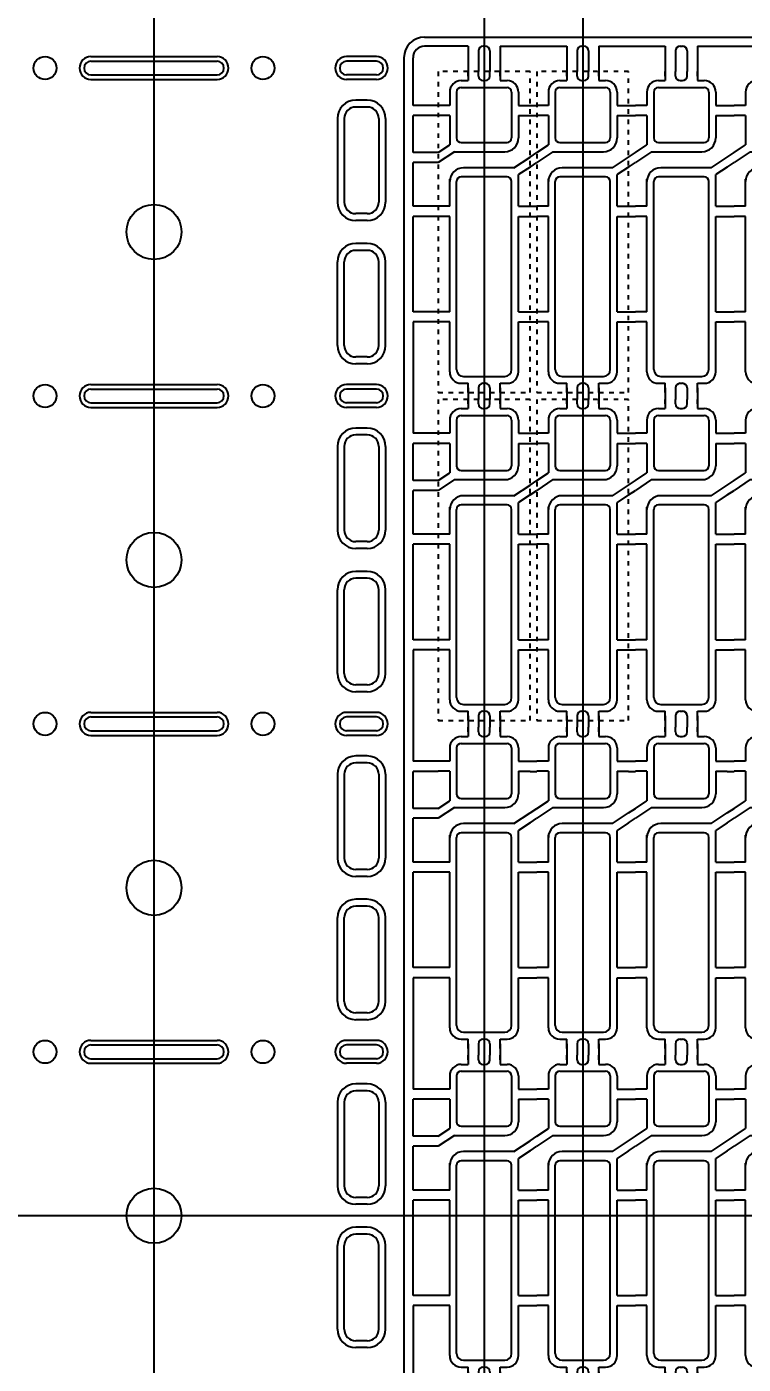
# Model space of a CAD drawing. Header units: millimetres. Extents: x -992 to 1678, y 98 to 1000.
# Drawn here: x -844.42 to -828.8, y 883.88 to 913.04 of the extents above; entities that cross this region are included whole.
import ezdxf

# ---------------------------------------------------------------- set-up
doc = ezdxf.new("R2010")
doc.units = ezdxf.units.MM
doc.header["$PDMODE"] = 3
doc.header["$PDSIZE"] = -1
for name, pattern in [('CENTER', [10.16, 6.35, -1.27, 1.27, -1.27]), ('DOT2', [0.125, 0, -0.125]), ('HIDDEN', [1.905, 1.27, -0.635])]:
    doc.linetypes.add(name, pattern=pattern)
doc.layers.get('DEFPOINTS').update_dxf_attribs({"color": 10})
for name, color, linetype in [('1', 3, 'Continuous'), ('6', 6, 'Continuous'), ('b etching', 1, 'Continuous'), ('CEN', 8, 'CENTER'), ('DIM', 7, 'Continuous'), ('HID', 1, 'HIDDEN')]:
    doc.layers.add(name, color=color, linetype=linetype)
doc.styles.add('SIMPLEX', font='simplex')
doc.styles.get("Standard").update_dxf_attribs({"font": 'txt.shx', "bigfont": 'chineset.shx'})
doc.dimstyles.new('ISO-25', dxfattribs={"dimtxt": 2.5, "dimasz": 2.5, "dimexe": 1.25, "dimexo": 0.625, "dimtad": 1, "dimtxsty": 'Standard', "dimcen": 2.5, "dimadec": 0, "dimazin": 0, "dimtfac": 1, "dimtmove": 0, "dimatfit": 3, "dimfxl": 0, "dimarcsym": 0})

# ---------------------------------------------------------------- blocks, each defined once
blk = doc.blocks.new('_OPEN30')
at = {"color": 0, "linetype": 'ByBlock'}
for p, q in [((-1, 0.268), (0, 0)), ((0, 0), (-1, -0.268)), ((0, 0), (-1, 0))]:
    blk.add_line(p, q, dxfattribs=at)
blk = doc.blocks.new('*D5')
at = {"layer": 'DEFPOINTS', "color": 0}
for p in [(-899.724, 942.797), (-841.649, 920.116), (-899.724, 858.416)]:
    blk.add_point(p, dxfattribs=at)
at = {"layer": 'DIM', "color": 0, "lineweight": -2}
for p, q in [((-899.724, 859.416), (-899.724, 943.797)), ((-841.649, 921.116), (-841.649, 943.797)), ((-897.724, 942.797), (-879.615, 942.797)), ((-843.649, 942.797), (-861.758, 942.797))]:
    blk.add_line(p, q, dxfattribs=at)
at = {"layer": 'DIM', "color": 0, "lineweight": -2, "xscale": 2, "yscale": 2, "zscale": 2, "rotation": 180}
blk.add_blockref('_OPEN30', (-899.724, 942.797), dxfattribs=at)
at = {"layer": 'DIM', "color": 0, "lineweight": -2, "xscale": 2, "yscale": 2, "zscale": 2}
blk.add_blockref('_OPEN30', (-841.649, 942.797), dxfattribs=at)
at = {"layer": 'DIM', "color": 0, "insert": (-870.686, 942.797), "char_height": 3, "attachment_point": 5, "style": 'SIMPLEX'}
blk.add_mtext('58,075', dxfattribs=at)
blk = doc.blocks.new('e1')
at = {"layer": '1', "linetype": 'ByBlock'}
for p, q in [((-947.208, 906.381), (-947.058, 906.381)), ((-946.833, 906.481), (-946.833, 906.581)), ((-946.733, 906.381), (-946.683, 906.381)), ((-946.583, 906.481), (-946.583, 906.581)), ((-947.708, 904.814), (-947.458, 904.981)), ((-947.358, 904.831), (-947.708, 904.597)), ((-946.058, 904.481), (-945.708, 904.714)), ((-945.708, 904.497), (-945.958, 904.331)), ((-947.208, 899.781), (-947.058, 899.781)), ((-946.833, 899.681), (-946.833, 899.581)), ((-946.733, 899.781), (-946.683, 899.781)), ((-946.583, 899.681), (-946.583, 899.581))]:
    blk.add_line(p, q, dxfattribs=at)
at = {"layer": '1'}
for p, q in [((-947.058, 906.581), (-947.058, 906.481)), ((-947.058, 906.481), (-947.058, 906.581)), ((-947.058, 906.581), (-947.058, 906.381)), ((-946.358, 906.581), (-946.358, 906.481)), ((-946.358, 906.481), (-946.358, 906.581)), ((-946.358, 906.581), (-946.358, 906.381)), ((-946.358, 906.381), (-946.208, 906.381)), ((-947.458, 906.131), (-947.458, 905.841)), ((-945.958, 906.131), (-945.958, 905.841)), ((-947.458, 905.841), (-947.708, 905.841)), ((-945.958, 905.841), (-945.708, 905.841)), ((-947.458, 905.621), (-947.708, 905.621)), ((-947.458, 905.621), (-947.458, 904.981)), ((-945.958, 905.621), (-945.958, 905.131)), ((-945.958, 905.621), (-945.708, 905.621)), ((-947.358, 904.831), (-946.258, 904.831)), ((-946.058, 904.481), (-947.158, 904.481)), ((-945.958, 903.641), (-945.958, 904.331)), ((-947.458, 903.641), (-947.458, 904.231)), ((-947.458, 903.641), (-947.708, 903.641)), ((-945.958, 903.641), (-945.708, 903.641)), ((-947.458, 903.421), (-947.708, 903.421)), ((-947.458, 901.341), (-947.458, 903.421)), ((-945.958, 901.341), (-945.958, 903.421)), ((-945.958, 903.421), (-945.708, 903.421)), ((-947.458, 901.341), (-947.708, 901.341)), ((-945.958, 901.341), (-945.708, 901.341)), ((-947.458, 901.121), (-947.708, 901.121)), ((-947.458, 900.031), (-947.458, 901.121)), ((-945.958, 900.031), (-945.958, 901.121)), ((-945.958, 901.121), (-945.708, 901.121)), ((-947.058, 899.581), (-947.058, 899.781)), ((-947.058, 899.581), (-947.058, 899.681)), ((-947.058, 899.681), (-947.058, 899.581)), ((-946.358, 899.781), (-946.208, 899.781)), ((-946.358, 899.581), (-946.358, 899.781)), ((-946.358, 899.581), (-946.358, 899.681)), ((-946.358, 899.681), (-946.358, 899.581))]:
    blk.add_line(p, q, dxfattribs=at)
for centre, radius, start, end in [((-947.208, 906.131), 0.25, 90, 180), ((-946.208, 906.131), 0.25, 0, 90), ((-946.258, 905.131), 0.3, 270, 0), ((-947.158, 904.181), 0.3, 90, 180), ((-947.208, 900.031), 0.25, 180, 270), ((-946.208, 900.031), 0.25, 270, 0)]:
    blk.add_arc(centre, radius, start, end, dxfattribs=at)
at = {"layer": '1', "linetype": 'ByBlock'}
for centre, start, end in [((-946.733, 906.481), 180, 270), ((-946.683, 906.481), 270, 0), ((-946.733, 899.681), 90, 180), ((-946.683, 899.681), 0, 90)]:
    blk.add_arc(centre, 0.1, start, end, dxfattribs=at)
blk = doc.blocks.new('e2')
at = {"layer": 'b etching', "linetype": 'ByBlock'}
for p, q in [((-947.308, 906.131), (-947.308, 905.131)), ((-947.208, 906.231), (-946.208, 906.231)), ((-946.108, 906.131), (-946.108, 905.131)), ((-947.208, 905.031), (-946.208, 905.031)), ((-947.308, 900.081), (-947.308, 904.181)), ((-946.208, 904.281), (-947.208, 904.281)), ((-946.108, 900.081), (-946.108, 904.181)), ((-947.158, 899.931), (-946.258, 899.931))]:
    blk.add_line(p, q, dxfattribs=at)
for centre, radius, start, end in [((-947.208, 906.131), 0.1, 90, 180), ((-946.208, 906.131), 0.1, 360, 90), ((-947.208, 905.131), 0.1, 180, 270), ((-946.208, 905.131), 0.1, 270, 360), ((-947.208, 904.181), 0.1, 90, 180), ((-946.208, 904.181), 0.1, 0, 90), ((-947.158, 900.081), 0.15, 180, 270), ((-946.258, 900.081), 0.15, 270, 0)]:
    blk.add_arc(centre, radius, start, end, dxfattribs=at)

msp = doc.modelspace()

# ---------------------------------------------------------------- linework, layer by layer
at = {"layer": '1', "linetype": 'ByBlock'}
for p, q in [((-834.7986804, 912.61640189), (-835.7486804, 912.61640189)), ((-834.7986804, 912.61640189), (-834.7986804, 912.06640189)), ((-834.5736804, 912.51640189), (-834.5736804, 912.06640189)), ((-834.4736804, 912.61640189), (-834.4236804, 912.61640189)), ((-834.3236804, 912.51640189), (-834.3236804, 912.06640189)), ((-834.0986804, 912.61640189), (-832.6486804, 912.61640189)), ((-834.0986804, 912.61640189), (-834.0986804, 912.06640189)), ((-832.6486804, 912.61640189), (-832.6486804, 912.06640189)), ((-832.4236804, 912.51640189), (-832.4236804, 912.06640189)), ((-832.3236804, 912.61640189), (-832.2736804, 912.61640189)), ((-832.1736804, 912.51640189), (-832.1736804, 912.06640189)), ((-831.9486804, 912.61640189), (-830.4986804, 912.61640189)), ((-831.9486804, 912.61640189), (-831.9486804, 912.06640189)), ((-830.4986804, 912.61640189), (-830.4986804, 912.06640189)), ((-830.2736804, 912.51640189), (-830.2736804, 912.06640189)), ((-830.1736804, 912.61640189), (-830.1236804, 912.61640189)), ((-830.0236804, 912.51640189), (-830.0236804, 912.06640189)), ((-829.7986804, 912.61640189), (-828.3486804, 912.61640189)), ((-829.7986804, 912.61640189), (-829.7986804, 912.06640189)), ((-835.9986804, 911.32640189), (-835.9986804, 912.36640189)), ((-835.4486804, 911.32640189), (-835.9986804, 911.32640189)), ((-835.9986804, 910.29973522), (-835.9986804, 911.10640189)), ((-835.4486804, 911.10640189), (-835.9986804, 911.10640189)), ((-833.4486804, 911.32640189), (-833.2986804, 911.32640189)), ((-833.4486804, 911.10640189), (-833.2986804, 911.10640189)), ((-831.2986804, 911.32640189), (-831.1486804, 911.32640189)), ((-831.2986804, 911.10640189), (-831.1486804, 911.10640189)), ((-829.1486804, 911.32640189), (-828.9986804, 911.32640189)), ((-829.1486804, 911.10640189), (-828.9986804, 911.10640189)), ((-835.4486804, 910.29973522), (-835.9986804, 910.29973522)), ((-833.4486804, 910.19973522), (-833.2986804, 910.29973522)), ((-831.2986804, 910.19973522), (-831.1486804, 910.29973522)), ((-829.1486804, 910.19973522), (-828.9986804, 910.29973522)), ((-835.9986804, 909.12640189), (-835.9986804, 910.08306855)), ((-835.4486804, 910.08306855), (-835.9986804, 910.08306855)), ((-833.4486804, 909.98306855), (-833.2986804, 910.08306855)), ((-831.2986804, 909.98306855), (-831.1486804, 910.08306855)), ((-829.1486804, 909.98306855), (-828.9986804, 910.08306855)), ((-835.4486804, 909.12640189), (-835.9986804, 909.12640189)), ((-833.4486804, 909.12640189), (-833.2986804, 909.12640189)), ((-831.2986804, 909.12640189), (-831.1486804, 909.12640189)), ((-829.1486804, 909.12640189), (-828.9986804, 909.12640189)), ((-835.9986804, 906.82640189), (-835.9986804, 908.90640189)), ((-835.4486804, 908.90640189), (-835.9986804, 908.90640189)), ((-833.4486804, 908.90640189), (-833.2986804, 908.90640189)), ((-831.2986804, 908.90640189), (-831.1486804, 908.90640189)), ((-829.1486804, 908.90640189), (-828.9986804, 908.90640189)), ((-835.4486804, 906.82640189), (-835.9986804, 906.82640189)), ((-833.4486804, 906.82640189), (-833.2986804, 906.82640189)), ((-831.2986804, 906.82640189), (-831.1486804, 906.82640189)), ((-829.1486804, 906.82640189), (-828.9986804, 906.82640189)), ((-835.4486804, 906.60640189), (-835.9986804, 906.60640189)), ((-835.9986804, 906.60640189), (-835.9986804, 904.17640189)), ((-833.4486804, 906.60640189), (-833.2986804, 906.60640189)), ((-831.2986804, 906.60640189), (-831.1486804, 906.60640189)), ((-829.1486804, 906.60640189), (-828.9986804, 906.60640189)), ((-834.7986804, 905.06640189), (-834.7986804, 904.91640189)), ((-834.5736804, 905.06640189), (-834.5736804, 904.91640189)), ((-834.3236804, 905.06640189), (-834.3236804, 904.91640189)), ((-834.0986804, 905.06640189), (-834.0986804, 904.91640189)), ((-832.6486804, 905.06640189), (-832.6486804, 904.91640189)), ((-832.4236804, 905.06640189), (-832.4236804, 904.91640189)), ((-832.1736804, 905.06640189), (-832.1736804, 904.91640189)), ((-831.9486804, 905.06640189), (-831.9486804, 904.91640189)), ((-830.4986804, 905.06640189), (-830.4986804, 904.91640189)), ((-830.2736804, 905.06640189), (-830.2736804, 904.91640189)), ((-830.0236804, 905.06640189), (-830.0236804, 904.91640189)), ((-829.7986804, 905.06640189), (-829.7986804, 904.91640189)), ((-835.4486804, 904.17640189), (-835.9986804, 904.17640189)), ((-833.4486804, 904.17640189), (-833.2986804, 904.17640189)), ((-831.2986804, 904.17640189), (-831.1486804, 904.17640189)), ((-829.1486804, 904.17640189), (-828.9986804, 904.17640189)), ((-835.4486804, 903.95640189), (-835.9986804, 903.95640189)), ((-835.9986804, 903.14973522), (-835.9986804, 903.95640189)), ((-833.4486804, 903.95640189), (-833.2986804, 903.95640189)), ((-831.2986804, 903.95640189), (-831.1486804, 903.95640189)), ((-829.1486804, 903.95640189), (-828.9986804, 903.95640189)), ((-835.4486804, 903.14973522), (-835.9986804, 903.14973522)), ((-835.9986804, 901.97640189), (-835.9986804, 902.93306855)), ((-835.4486804, 902.93306855), (-835.9986804, 902.93306855)), ((-833.4486804, 903.04973522), (-833.2986804, 903.14973522)), ((-833.4486804, 902.83306855), (-833.2986804, 902.93306855)), ((-831.2986804, 903.04973522), (-831.1486804, 903.14973522)), ((-831.2986804, 902.83306855), (-831.1486804, 902.93306855)), ((-829.1486804, 903.04973522), (-828.9986804, 903.14973522)), ((-829.1486804, 902.83306855), (-828.9986804, 902.93306855)), ((-835.4486804, 901.97640189), (-835.9986804, 901.97640189)), ((-835.9986804, 899.67640189), (-835.9986804, 901.75640189)), ((-835.4486804, 901.75640189), (-835.9986804, 901.75640189)), ((-833.4486804, 901.97640189), (-833.2986804, 901.97640189)), ((-833.4486804, 901.75640189), (-833.2986804, 901.75640189)), ((-831.2986804, 901.97640189), (-831.1486804, 901.97640189)), ((-831.2986804, 901.75640189), (-831.1486804, 901.75640189)), ((-829.1486804, 901.97640189), (-828.9986804, 901.97640189)), ((-829.1486804, 901.75640189), (-828.9986804, 901.75640189)), ((-835.4486804, 899.67640189), (-835.9986804, 899.67640189)), ((-833.4486804, 899.67640189), (-833.2986804, 899.67640189)), ((-831.2986804, 899.67640189), (-831.1486804, 899.67640189)), ((-829.1486804, 899.67640189), (-828.9986804, 899.67640189)), ((-835.4486804, 899.45640189), (-835.9986804, 899.45640189)), ((-835.9986804, 899.45640189), (-835.9986804, 897.02640189)), ((-833.4486804, 899.45640189), (-833.2986804, 899.45640189)), ((-831.2986804, 899.45640189), (-831.1486804, 899.45640189)), ((-829.1486804, 899.45640189), (-828.9986804, 899.45640189)), ((-834.7986804, 897.91640189), (-834.7986804, 897.76640189)), ((-834.5736804, 897.91640189), (-834.5736804, 897.76640189)), ((-834.3236804, 897.91640189), (-834.3236804, 897.76640189)), ((-834.0986804, 897.91640189), (-834.0986804, 897.76640189)), ((-832.6486804, 897.91640189), (-832.6486804, 897.76640189)), ((-832.4236804, 897.91640189), (-832.4236804, 897.76640189)), ((-832.1736804, 897.91640189), (-832.1736804, 897.76640189)), ((-831.9486804, 897.91640189), (-831.9486804, 897.76640189)), ((-830.4986804, 897.91640189), (-830.4986804, 897.76640189)), ((-830.2736804, 897.91640189), (-830.2736804, 897.76640189)), ((-830.0236804, 897.91640189), (-830.0236804, 897.76640189)), ((-829.7986804, 897.91640189), (-829.7986804, 897.76640189)), ((-835.4486804, 897.02640189), (-835.9986804, 897.02640189)), ((-835.4486804, 896.80640189), (-835.9986804, 896.80640189)), ((-835.9986804, 895.99973522), (-835.9986804, 896.80640189)), ((-833.4486804, 897.02640189), (-833.2986804, 897.02640189)), ((-833.4486804, 896.80640189), (-833.2986804, 896.80640189)), ((-831.2986804, 897.02640189), (-831.1486804, 897.02640189)), ((-831.2986804, 896.80640189), (-831.1486804, 896.80640189)), ((-829.1486804, 897.02640189), (-828.9986804, 897.02640189)), ((-829.1486804, 896.80640189), (-828.9986804, 896.80640189)), ((-835.4486804, 895.99973522), (-835.9986804, 895.99973522)), ((-833.4486804, 895.89973522), (-833.2986804, 895.99973522)), ((-831.2986804, 895.89973522), (-831.1486804, 895.99973522)), ((-829.1486804, 895.89973522), (-828.9986804, 895.99973522)), ((-835.9986804, 894.82640189), (-835.9986804, 895.78306855)), ((-835.4486804, 895.78306855), (-835.9986804, 895.78306855)), ((-833.4486804, 895.68306855), (-833.2986804, 895.78306855)), ((-831.2986804, 895.68306855), (-831.1486804, 895.78306855)), ((-829.1486804, 895.68306855), (-828.9986804, 895.78306855)), ((-835.4486804, 894.82640189), (-835.9986804, 894.82640189)), ((-833.4486804, 894.82640189), (-833.2986804, 894.82640189)), ((-831.2986804, 894.82640189), (-831.1486804, 894.82640189)), ((-829.1486804, 894.82640189), (-828.9986804, 894.82640189)), ((-835.9986804, 892.52640189), (-835.9986804, 894.60640189)), ((-835.4486804, 894.60640189), (-835.9986804, 894.60640189)), ((-833.4486804, 894.60640189), (-833.2986804, 894.60640189)), ((-831.2986804, 894.60640189), (-831.1486804, 894.60640189)), ((-829.1486804, 894.60640189), (-828.9986804, 894.60640189)), ((-835.4486804, 892.52640189), (-835.9986804, 892.52640189)), ((-833.4486804, 892.52640189), (-833.2986804, 892.52640189)), ((-831.2986804, 892.52640189), (-831.1486804, 892.52640189)), ((-829.1486804, 892.52640189), (-828.9986804, 892.52640189)), ((-835.4486804, 892.30640189), (-835.9986804, 892.30640189)), ((-835.9986804, 892.30640189), (-835.9986804, 889.87640189)), ((-833.4486804, 892.30640189), (-833.2986804, 892.30640189)), ((-831.2986804, 892.30640189), (-831.1486804, 892.30640189)), ((-829.1486804, 892.30640189), (-828.9986804, 892.30640189)), ((-834.7986804, 890.76640189), (-834.7986804, 890.61640189)), ((-834.5736804, 890.76640189), (-834.5736804, 890.61640189)), ((-834.3236804, 890.76640189), (-834.3236804, 890.61640189)), ((-834.0986804, 890.76640189), (-834.0986804, 890.61640189)), ((-832.6486804, 890.76640189), (-832.6486804, 890.61640189)), ((-832.4236804, 890.76640189), (-832.4236804, 890.61640189)), ((-832.1736804, 890.76640189), (-832.1736804, 890.61640189)), ((-831.9486804, 890.76640189), (-831.9486804, 890.61640189)), ((-830.4986804, 890.76640189), (-830.4986804, 890.61640189)), ((-830.2736804, 890.76640189), (-830.2736804, 890.61640189)), ((-830.0236804, 890.76640189), (-830.0236804, 890.61640189)), ((-829.7986804, 890.76640189), (-829.7986804, 890.61640189)), ((-835.4486804, 889.87640189), (-835.9986804, 889.87640189)), ((-833.4486804, 889.87640189), (-833.2986804, 889.87640189)), ((-831.2986804, 889.87640189), (-831.1486804, 889.87640189)), ((-829.1486804, 889.87640189), (-828.9986804, 889.87640189)), ((-835.4486804, 889.65640189), (-835.9986804, 889.65640189)), ((-835.9986804, 888.84973522), (-835.9986804, 889.65640189)), ((-833.4486804, 889.65640189), (-833.2986804, 889.65640189)), ((-831.2986804, 889.65640189), (-831.1486804, 889.65640189)), ((-829.1486804, 889.65640189), (-828.9986804, 889.65640189)), ((-835.4486804, 888.84973522), (-835.9986804, 888.84973522)), ((-835.9986804, 887.67640189), (-835.9986804, 888.63306855)), ((-835.4486804, 888.63306855), (-835.9986804, 888.63306855)), ((-833.4486804, 888.74973522), (-833.2986804, 888.84973522)), ((-833.4486804, 888.53306855), (-833.2986804, 888.63306855)), ((-831.2986804, 888.74973522), (-831.1486804, 888.84973522)), ((-831.2986804, 888.53306855), (-831.1486804, 888.63306855)), ((-829.1486804, 888.74973522), (-828.9986804, 888.84973522)), ((-829.1486804, 888.53306855), (-828.9986804, 888.63306855)), ((-835.4486804, 887.67640189), (-835.9986804, 887.67640189)), ((-835.9986804, 885.37640189), (-835.9986804, 887.45640189)), ((-835.4486804, 887.45640189), (-835.9986804, 887.45640189)), ((-833.4486804, 887.67640189), (-833.2986804, 887.67640189)), ((-833.4486804, 887.45640189), (-833.2986804, 887.45640189)), ((-831.2986804, 887.67640189), (-831.1486804, 887.67640189)), ((-831.2986804, 887.45640189), (-831.1486804, 887.45640189)), ((-829.1486804, 887.67640189), (-828.9986804, 887.67640189)), ((-829.1486804, 887.45640189), (-828.9986804, 887.45640189)), ((-835.4486804, 885.37640189), (-835.9986804, 885.37640189)), ((-833.4486804, 885.37640189), (-833.2986804, 885.37640189)), ((-831.2986804, 885.37640189), (-831.1486804, 885.37640189)), ((-829.1486804, 885.37640189), (-828.9986804, 885.37640189)), ((-835.4486804, 885.15640189), (-835.9986804, 885.15640189)), ((-835.9986804, 885.15640189), (-835.9986804, 882.72640189)), ((-833.4486804, 885.15640189), (-833.2986804, 885.15640189)), ((-831.2986804, 885.15640189), (-831.1486804, 885.15640189)), ((-829.1486804, 885.15640189), (-828.9986804, 885.15640189))]:
    msp.add_line(p, q, dxfattribs=at)
at = {"layer": '1'}
for p, q in [((-843.0236804, 912.29140189), (-840.2736804, 912.29140189)), ((-841.1486804, 912.29140189), (-840.2736804, 912.29140189)), ((-836.7986804, 912.29140189), (-837.4486804, 912.29140189)), ((-836.7986804, 912.29140189), (-837.4486804, 912.29140189)), ((-843.0236804, 911.99140189), (-840.2736804, 911.99140189)), ((-841.1486804, 911.99140189), (-840.2736804, 911.99140189)), ((-836.7986804, 911.99140189), (-837.4486804, 911.99140189)), ((-836.7986804, 911.99140189), (-837.4486804, 911.99140189)), ((-837.4986804, 911.04140189), (-837.4986804, 909.21640189)), ((-836.9986804, 911.29140189), (-837.2486804, 911.29140189)), ((-836.7486804, 911.04140189), (-836.7486804, 909.21640189)), ((-836.9986804, 908.96640189), (-837.2486804, 908.96640189)), ((-836.9986804, 908.16640189), (-837.2486804, 908.16640189)), ((-837.4986804, 906.09140189), (-837.4986804, 907.91640189)), ((-836.7486804, 906.09140189), (-836.7486804, 907.91640189)), ((-836.9986804, 905.84140189), (-837.2486804, 905.84140189)), ((-843.0236804, 905.14140189), (-840.2736804, 905.14140189)), ((-841.1486804, 905.14140189), (-840.2736804, 905.14140189)), ((-836.7986804, 905.14140189), (-837.4486804, 905.14140189)), ((-836.7986804, 905.14140189), (-837.4486804, 905.14140189)), ((-843.0236804, 904.84140189), (-840.2736804, 904.84140189)), ((-841.1486804, 904.84140189), (-840.2736804, 904.84140189)), ((-836.7986804, 904.84140189), (-837.4486804, 904.84140189)), ((-836.7986804, 904.84140189), (-837.4486804, 904.84140189)), ((-836.9986804, 904.14140189), (-837.2486804, 904.14140189)), ((-837.4986804, 903.89140189), (-837.4986804, 902.06640189)), ((-836.7486804, 903.89140189), (-836.7486804, 902.06640189)), ((-836.9986804, 901.81640189), (-837.2486804, 901.81640189)), ((-836.9986804, 901.01640189), (-837.2486804, 901.01640189)), ((-837.4986804, 898.94140189), (-837.4986804, 900.76640189)), ((-836.7486804, 898.94140189), (-836.7486804, 900.76640189)), ((-836.9986804, 898.69140189), (-837.2486804, 898.69140189)), ((-843.0236804, 897.99140189), (-840.2736804, 897.99140189)), ((-841.1486804, 897.99140189), (-840.2736804, 897.99140189)), ((-836.7986804, 897.99140189), (-837.4486804, 897.99140189)), ((-836.7986804, 897.99140189), (-837.4486804, 897.99140189)), ((-843.0236804, 897.69140189), (-840.2736804, 897.69140189)), ((-841.1486804, 897.69140189), (-840.2736804, 897.69140189)), ((-836.7986804, 897.69140189), (-837.4486804, 897.69140189)), ((-836.7986804, 897.69140189), (-837.4486804, 897.69140189)), ((-836.9986804, 896.99140189), (-837.2486804, 896.99140189)), ((-837.4986804, 896.74140189), (-837.4986804, 894.91640189)), ((-836.7486804, 896.74140189), (-836.7486804, 894.91640189)), ((-836.9986804, 894.66640189), (-837.2486804, 894.66640189)), ((-836.9986804, 893.86640189), (-837.2486804, 893.86640189)), ((-837.4986804, 891.79140189), (-837.4986804, 893.61640189)), ((-836.7486804, 891.79140189), (-836.7486804, 893.61640189)), ((-836.9986804, 891.54140189), (-837.2486804, 891.54140189)), ((-843.0236804, 890.84140189), (-840.2736804, 890.84140189)), ((-841.1486804, 890.84140189), (-840.2736804, 890.84140189)), ((-836.7986804, 890.84140189), (-837.4486804, 890.84140189)), ((-836.7986804, 890.84140189), (-837.4486804, 890.84140189)), ((-843.0236804, 890.54140189), (-840.2736804, 890.54140189)), ((-841.1486804, 890.54140189), (-840.2736804, 890.54140189)), ((-836.7986804, 890.54140189), (-837.4486804, 890.54140189)), ((-836.7986804, 890.54140189), (-837.4486804, 890.54140189)), ((-836.9986804, 889.84140189), (-837.2486804, 889.84140189)), ((-837.4986804, 889.59140189), (-837.4986804, 887.76640189)), ((-836.7486804, 889.59140189), (-836.7486804, 887.76640189)), ((-836.9986804, 887.51640189), (-837.2486804, 887.51640189)), ((-836.9986804, 886.71640189), (-837.2486804, 886.71640189)), ((-837.4986804, 884.64140189), (-837.4986804, 886.46640189)), ((-836.7486804, 884.64140189), (-836.7486804, 886.46640189)), ((-836.9986804, 884.39140189), (-837.2486804, 884.39140189))]:
    msp.add_line(p, q, dxfattribs=at)
for centre, radius in [((-844.0236804, 912.14140189), 0.25), ((-839.2736804, 912.14140189), 0.25), ((-841.6486804, 908.56640189), 0.6), ((-844.0236804, 904.99140189), 0.25), ((-839.2736804, 904.99140189), 0.25), ((-841.6486804, 901.41640189), 0.6), ((-844.0236804, 897.84140189), 0.25), ((-839.2736804, 897.84140189), 0.25), ((-841.6486804, 894.26640189), 0.6), ((-844.0236804, 890.69140189), 0.25), ((-839.2736804, 890.69140189), 0.25), ((-841.6486804, 887.11640189), 0.6)]:
    msp.add_circle(centre, radius, dxfattribs=at)
at = {"layer": '1', "linetype": 'ByBlock'}
for centre, radius, start, end in [((-835.7486804, 912.36640189), 0.25, 90, 180), ((-834.4736804, 912.51640189), 0.1, 90, 180), ((-834.4236804, 912.51640189), 0.1, 0, 90), ((-832.3236804, 912.51640189), 0.1, 90, 180), ((-832.2736804, 912.51640189), 0.1, 0, 90), ((-830.1736804, 912.51640189), 0.1, 90, 180), ((-830.1236804, 912.51640189), 0.1, 0, 90)]:
    msp.add_arc(centre, radius, start, end, dxfattribs=at)
at = {"layer": '1'}
for centre, radius, start, end in [((-843.0236804, 912.14140189), 0.15, 90, 270), ((-843.0236804, 912.14140189), 0.15, 90, 270), ((-840.2736804, 912.14140189), 0.15, 270, 90), ((-840.2736804, 912.14140189), 0.15, 270, 90), ((-837.4486804, 912.14140189), 0.15, 90, 270), ((-837.4486804, 912.14140189), 0.15, 90, 270), ((-836.7986804, 912.14140189), 0.15, 270, 90), ((-836.7986804, 912.14140189), 0.15, 270, 90), ((-837.2486804, 911.04140189), 0.25, 90, 180), ((-836.9986804, 911.04140189), 0.25, 360, 90), ((-837.2486804, 909.21640189), 0.25, 180, 270), ((-836.9986804, 909.21640189), 0.25, 270, 360), ((-837.2486804, 907.91640189), 0.25, 90, 180), ((-836.9986804, 907.91640189), 0.25, 0, 90), ((-837.2486804, 906.09140189), 0.25, 180, 270), ((-836.9986804, 906.09140189), 0.25, 270, 0), ((-843.0236804, 904.99140189), 0.15, 90, 270), ((-843.0236804, 904.99140189), 0.15, 90, 270), ((-840.2736804, 904.99140189), 0.15, 270, 90), ((-840.2736804, 904.99140189), 0.15, 270, 90), ((-837.4486804, 904.99140189), 0.15, 90, 270), ((-837.4486804, 904.99140189), 0.15, 90, 270), ((-836.7986804, 904.99140189), 0.15, 270, 90), ((-836.7986804, 904.99140189), 0.15, 270, 90), ((-837.2486804, 903.89140189), 0.25, 90, 180), ((-836.9986804, 903.89140189), 0.25, 360, 90), ((-837.2486804, 902.06640189), 0.25, 180, 270), ((-836.9986804, 902.06640189), 0.25, 270, 360), ((-837.2486804, 900.76640189), 0.25, 90, 180), ((-836.9986804, 900.76640189), 0.25, 0, 90), ((-837.2486804, 898.94140189), 0.25, 180, 270), ((-836.9986804, 898.94140189), 0.25, 270, 0), ((-843.0236804, 897.84140189), 0.15, 90, 270), ((-843.0236804, 897.84140189), 0.15, 90, 270), ((-840.2736804, 897.84140189), 0.15, 270, 90), ((-840.2736804, 897.84140189), 0.15, 270, 90), ((-837.4486804, 897.84140189), 0.15, 90, 270), ((-837.4486804, 897.84140189), 0.15, 90, 270), ((-836.7986804, 897.84140189), 0.15, 270, 90), ((-836.7986804, 897.84140189), 0.15, 270, 90), ((-837.2486804, 896.74140189), 0.25, 90, 180), ((-836.9986804, 896.74140189), 0.25, 360, 90), ((-837.2486804, 894.91640189), 0.25, 180, 270), ((-836.9986804, 894.91640189), 0.25, 270, 360), ((-837.2486804, 893.61640189), 0.25, 90, 180), ((-836.9986804, 893.61640189), 0.25, 0, 90), ((-837.2486804, 891.79140189), 0.25, 180, 270), ((-836.9986804, 891.79140189), 0.25, 270, 0), ((-843.0236804, 890.69140189), 0.15, 90, 270), ((-843.0236804, 890.69140189), 0.15, 90, 270), ((-840.2736804, 890.69140189), 0.15, 270, 90), ((-840.2736804, 890.69140189), 0.15, 270, 90), ((-837.4486804, 890.69140189), 0.15, 90, 270), ((-837.4486804, 890.69140189), 0.15, 90, 270), ((-836.7986804, 890.69140189), 0.15, 270, 90), ((-836.7986804, 890.69140189), 0.15, 270, 90), ((-837.2486804, 889.59140189), 0.25, 90, 180), ((-836.9986804, 889.59140189), 0.25, 360, 90), ((-837.2486804, 887.76640189), 0.25, 180, 270), ((-836.9986804, 887.76640189), 0.25, 270, 360), ((-837.2486804, 886.46640189), 0.25, 90, 180), ((-836.9986804, 886.46640189), 0.25, 0, 90), ((-837.2486804, 884.64140189), 0.25, 180, 270), ((-836.9986804, 884.64140189), 0.25, 270, 0)]:
    msp.add_arc(centre, radius, start, end, dxfattribs=at)
at = {"layer": '6', "linetype": 'DOT2'}
for p, q in [((-835.4486804, 912.06640189), (-835.4486804, 905.06640189)), ((-833.4486804, 912.06640189), (-835.4486804, 912.06640189)), ((-833.4486804, 905.06640189), (-833.4486804, 912.06640189)), ((-833.2986804, 912.06640189), (-833.2986804, 905.06640189)), ((-831.2986804, 912.06640189), (-833.2986804, 912.06640189)), ((-831.2986804, 905.06640189), (-831.2986804, 912.06640189)), ((-835.4486804, 905.06640189), (-833.4486804, 905.06640189)), ((-835.4486804, 904.91640189), (-835.4486804, 897.91640189)), ((-833.4486804, 904.91640189), (-835.4486804, 904.91640189)), ((-833.4486804, 897.91640189), (-833.4486804, 904.91640189)), ((-833.2986804, 905.06640189), (-831.2986804, 905.06640189)), ((-833.2986804, 904.91640189), (-833.2986804, 897.91640189)), ((-831.2986804, 904.91640189), (-833.2986804, 904.91640189)), ((-831.2986804, 897.91640189), (-831.2986804, 904.91640189)), ((-835.4486804, 897.91640189), (-833.4486804, 897.91640189)), ((-833.2986804, 897.91640189), (-831.2986804, 897.91640189))]:
    msp.add_line(p, q, dxfattribs=at)
at = {"layer": 'CEN', "linetype": 'ByBlock'}
for p, q in [((-834.4486804, 920.51640189), (-834.4486804, 853.71640189)), ((-832.2986804, 920.51640189), (-832.2986804, 853.71640189)), ((-841.6486804, 920.11640189), (-841.6486804, 854.11640189)), ((-648.05900889, 887.11640189), (-914.20864364, 887.11640189))]:
    msp.add_line(p, q, dxfattribs=at)
at = {"layer": 'HID', "linetype": 'ByBlock'}
for p, q in [((-835.7486804, 912.81640189), (-785.8486804, 912.81640189)), ((-843.0236804, 912.39140189), (-840.2736804, 912.39140189)), ((-836.7986804, 912.39140189), (-837.4486804, 912.39140189)), ((-836.1986804, 912.36640189), (-836.1986804, 861.86640189)), ((-843.0236804, 911.89140189), (-840.2736804, 911.89140189)), ((-836.7986804, 911.89140189), (-837.4486804, 911.89140189)), ((-836.9986804, 911.44140189), (-837.2486804, 911.44140189)), ((-837.6486804, 911.04140189), (-837.6486804, 909.21640189)), ((-836.5986804, 911.04140189), (-836.5986804, 909.21640189)), ((-836.9986804, 908.81640189), (-837.2486804, 908.81640189)), ((-836.9986804, 908.31640189), (-837.2486804, 908.31640189)), ((-837.6486804, 906.09140189), (-837.6486804, 907.91640189)), ((-836.5986804, 906.09140189), (-836.5986804, 907.91640189)), ((-836.9986804, 905.69140189), (-837.2486804, 905.69140189)), ((-843.0236804, 905.24140189), (-840.2736804, 905.24140189)), ((-836.7986804, 905.24140189), (-837.4486804, 905.24140189)), ((-843.0236804, 904.74140189), (-840.2736804, 904.74140189)), ((-836.7986804, 904.74140189), (-837.4486804, 904.74140189)), ((-836.9986804, 904.29140189), (-837.2486804, 904.29140189)), ((-837.6486804, 903.89140189), (-837.6486804, 902.06640189)), ((-836.5986804, 903.89140189), (-836.5986804, 902.06640189)), ((-836.9986804, 901.66640189), (-837.2486804, 901.66640189)), ((-836.9986804, 901.16640189), (-837.2486804, 901.16640189)), ((-837.6486804, 898.94140189), (-837.6486804, 900.76640189)), ((-836.5986804, 898.94140189), (-836.5986804, 900.76640189)), ((-836.9986804, 898.54140189), (-837.2486804, 898.54140189)), ((-843.0236804, 898.09140189), (-840.2736804, 898.09140189)), ((-836.7986804, 898.09140189), (-837.4486804, 898.09140189)), ((-843.0236804, 897.59140189), (-840.2736804, 897.59140189)), ((-836.7986804, 897.59140189), (-837.4486804, 897.59140189)), ((-836.9986804, 897.14140189), (-837.2486804, 897.14140189)), ((-837.6486804, 896.74140189), (-837.6486804, 894.91640189)), ((-836.5986804, 896.74140189), (-836.5986804, 894.91640189)), ((-836.9986804, 894.51640189), (-837.2486804, 894.51640189)), ((-836.9986804, 894.01640189), (-837.2486804, 894.01640189)), ((-837.6486804, 891.79140189), (-837.6486804, 893.61640189)), ((-836.5986804, 891.79140189), (-836.5986804, 893.61640189)), ((-836.9986804, 891.39140189), (-837.2486804, 891.39140189)), ((-843.0236804, 890.94140189), (-840.2736804, 890.94140189)), ((-836.7986804, 890.94140189), (-837.4486804, 890.94140189)), ((-843.0236804, 890.44140189), (-840.2736804, 890.44140189)), ((-836.7986804, 890.44140189), (-837.4486804, 890.44140189)), ((-836.9986804, 889.99140189), (-837.2486804, 889.99140189)), ((-837.6486804, 889.59140189), (-837.6486804, 887.76640189)), ((-836.5986804, 889.59140189), (-836.5986804, 887.76640189)), ((-836.9986804, 887.36640189), (-837.2486804, 887.36640189)), ((-836.9986804, 886.86640189), (-837.2486804, 886.86640189)), ((-837.6486804, 884.64140189), (-837.6486804, 886.46640189)), ((-836.5986804, 884.64140189), (-836.5986804, 886.46640189)), ((-836.9986804, 884.24140189), (-837.2486804, 884.24140189))]:
    msp.add_line(p, q, dxfattribs=at)
for centre, radius, start, end in [((-835.7486804, 912.36640189), 0.45, 90, 180), ((-843.0236804, 912.14140189), 0.25, 90, 270), ((-840.2736804, 912.14140189), 0.25, 270, 90), ((-837.4486804, 912.14140189), 0.25, 90, 270), ((-836.7986804, 912.14140189), 0.25, 270, 90), ((-837.2486804, 911.04140189), 0.4, 90, 180), ((-836.9986804, 911.04140189), 0.4, 360, 90), ((-837.2486804, 909.21640189), 0.4, 180, 270), ((-836.9986804, 909.21640189), 0.4, 270, 360), ((-837.2486804, 907.91640189), 0.4, 90, 180), ((-836.9986804, 907.91640189), 0.4, 0, 90), ((-837.2486804, 906.09140189), 0.4, 180, 270), ((-836.9986804, 906.09140189), 0.4, 270, 0), ((-843.0236804, 904.99140189), 0.25, 90, 270), ((-840.2736804, 904.99140189), 0.25, 270, 90), ((-837.4486804, 904.99140189), 0.25, 90, 270), ((-836.7986804, 904.99140189), 0.25, 270, 90), ((-837.2486804, 903.89140189), 0.4, 90, 180), ((-836.9986804, 903.89140189), 0.4, 360, 90), ((-837.2486804, 902.06640189), 0.4, 180, 270), ((-836.9986804, 902.06640189), 0.4, 270, 360), ((-837.2486804, 900.76640189), 0.4, 90, 180), ((-836.9986804, 900.76640189), 0.4, 0, 90), ((-837.2486804, 898.94140189), 0.4, 180, 270), ((-836.9986804, 898.94140189), 0.4, 270, 0), ((-843.0236804, 897.84140189), 0.25, 90, 270), ((-840.2736804, 897.84140189), 0.25, 270, 90), ((-837.4486804, 897.84140189), 0.25, 90, 270), ((-836.7986804, 897.84140189), 0.25, 270, 90), ((-837.2486804, 896.74140189), 0.4, 90, 180), ((-836.9986804, 896.74140189), 0.4, 360, 90), ((-837.2486804, 894.91640189), 0.4, 180, 270), ((-836.9986804, 894.91640189), 0.4, 270, 360), ((-837.2486804, 893.61640189), 0.4, 90, 180), ((-836.9986804, 893.61640189), 0.4, 0, 90), ((-837.2486804, 891.79140189), 0.4, 180, 270), ((-836.9986804, 891.79140189), 0.4, 270, 0), ((-843.0236804, 890.69140189), 0.25, 90, 270), ((-840.2736804, 890.69140189), 0.25, 270, 90), ((-837.4486804, 890.69140189), 0.25, 90, 270), ((-836.7986804, 890.69140189), 0.25, 270, 90), ((-837.2486804, 889.59140189), 0.4, 90, 180), ((-836.9986804, 889.59140189), 0.4, 360, 90), ((-837.2486804, 887.76640189), 0.4, 180, 270), ((-836.9986804, 887.76640189), 0.4, 270, 360), ((-837.2486804, 886.46640189), 0.4, 90, 180), ((-836.9986804, 886.46640189), 0.4, 0, 90), ((-837.2486804, 884.64140189), 0.4, 180, 270), ((-836.9986804, 884.64140189), 0.4, 270, 0)]:
    msp.add_arc(centre, radius, start, end, dxfattribs=at)

# ---------------------------------------------------------------- block references
at = {"linetype": 'ByBlock'}
for name, p in [('e1', (112.25886592, 5.48571429)), ('e1', (114.40886592, 5.48571429)), ('e1', (116.55886592, 5.48571429)), ('e1', (118.70886592, 5.48571429)), ('e2', (112.25886592, 5.48571429)), ('e2', (114.40886592, 5.48571429)), ('e2', (116.55886592, 5.48571429)), ('e1', (112.25886592, -1.66428571)), ('e1', (114.40886592, -1.66428571)), ('e1', (116.55886592, -1.66428571)), ('e1', (118.70886592, -1.66428571)), ('e2', (112.25886592, -1.66428571)), ('e2', (114.40886592, -1.66428571)), ('e2', (116.55886592, -1.66428571)), ('e1', (112.25886592, -8.81428571)), ('e1', (114.40886592, -8.81428571)), ('e1', (116.55886592, -8.81428571)), ('e1', (118.70886592, -8.81428571)), ('e2', (112.25886592, -8.81428571)), ('e2', (114.40886592, -8.81428571)), ('e2', (116.55886592, -8.81428571)), ('e1', (112.25886592, -15.96428571)), ('e1', (114.40886592, -15.96428571)), ('e1', (116.55886592, -15.96428571)), ('e1', (118.70886592, -15.96428571)), ('e2', (112.25886592, -15.96428571)), ('e2', (114.40886592, -15.96428571)), ('e2', (116.55886592, -15.96428571))]:
    msp.add_blockref(name, p, dxfattribs=at)

# ---------------------------------------------------------------- dimensions: what is measured, and where the dimension line sits
at = {"layer": 'DIM'}
dim = msp.add_linear_dim(base=(-899.7236803994, 942.7969729261), p1=(-841.6486803994, 920.1164018862), p2=(-899.7236803994, 858.4164018862), dimstyle='ISO-25', override={"dimtxt": 3, "dimasz": 2, "dimexe": 1, "dimexo": 1, "dimgap": 1.5, "dimtad": 0, "dimdec": 8, "dimtxsty": 'SIMPLEX', "dimblk1": 'OPEN30', "dimblk2": 'OPEN30', "dimsah": 1, "dimtp": 0.05, "dimtm": 0.05, "dimtfac": 0.5, "dimtdec": 8}, dxfattribs=at)
dim.commit()
dim.dimension.update_dxf_attribs({"geometry": '*D5', "text_midpoint": (-870.6861803994, 942.7969729261)})

doc.saveas('drawing.dxf')
